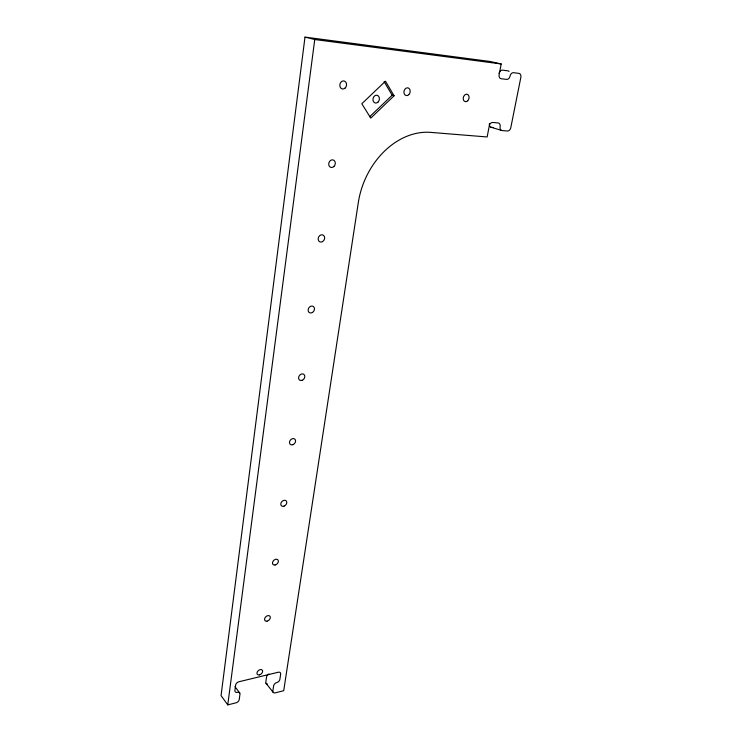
<?xml version="1.0" encoding="UTF-8"?>
<svg xmlns="http://www.w3.org/2000/svg" width="742" height="742" viewBox="0 0 742 742"><rect width="100%" height="100%" fill="white"/><g stroke="black" fill="none" stroke-linecap="round" stroke-linejoin="round"><path stroke-width="1.11" d="M304.999 37.1L221.06 695.588L227.766 704.9L236.039 702.804A3.293 2.189 -40.3 0 0 239.249 699.474L239.954 694.243A3.302 2.207 -40.4 0 0 237.44 692.332A3.302 2.217 -40.5 0 1 234.917 690.412L235.622 685.126A3.311 2.226 -40.5 0 1 238.859 681.777L278.296 672.224A3.209 2.143 -42.3 0 1 280.652 674.153L279.882 679.329A3.209 2.133 -42.2 0 1 276.747 682.584A3.2 2.124 -42.1 0 0 273.622 685.849L272.852 690.987A3.2 2.115 -42 0 0 275.217 692.861L283.713 690.7L358.303 202.612A72.799 56.355 -67.7 0 1 430.675 132.382L487.142 136.964L489.293 125.797A3.673 2.699 -72 0 1 492.707 122.458L498.123 122.949A3.664 2.68 -71.9 0 1 500.117 126.761A3.645 2.653 -71.8 0 0 502.102 130.555L507.435 131.009A3.636 2.634 -71.7 0 0 510.793 127.707L520.847 77.372A3.747 2.69 -74.2 0 0 518.89 73.375L513.501 72.688A3.756 2.708 -74.4 0 0 510.069 76.036A3.775 2.727 -74.5 0 1 506.628 79.385L501.156 78.726A3.784 2.755 -74.6 0 1 499.125 74.682L501.193 63.96L490.174 61.493L304.999 37.1L314.747 39.53L501.193 63.96M227.766 704.9L314.747 39.53M369.72 116.689L392.166 95.217L394.085 95.783L370.759 118.117L361.827 103.732L385.46 81.212L394.085 95.783M493.532 127.531L491.408 127.346A3.608 2.643 -72.1 0 1 489.414 123.589M490.74 127.17L501.434 130.369M265.998 683.234L273.028 692.184M234.973 686.619L239.749 693.028M384.115 81.648L392.166 95.217M267.482 684.013A3.163 2.105 -41.9 0 1 265.822 682.056L266.563 676.945A3.172 2.115 -41.9 0 1 268.947 673.986M499.06 73.449A3.71 2.699 -74.7 0 1 502.455 70.147L507.825 70.824A3.701 2.68 -74.6 0 1 509.068 71.482M408.777 94.679A3.933 3.07 -75.6 0 0 408.471 88.048A3.933 3.07 -75.6 0 0 403.926 92.379A3.933 3.07 -75.6 0 0 408.777 94.679M467.683 100.801A3.793 2.838 -74 0 0 467.553 94.429A3.793 2.838 -74 0 0 463.231 98.612A3.793 2.838 -74 0 0 467.683 100.801M284.13 506.1A3.413 2.56 -46.2 0 0 286.189 500.878A3.413 2.56 -46.2 0 0 281.023 502.928A3.413 2.56 -46.2 0 0 284.13 506.1M322.538 241.604A3.756 3.107 -64.2 0 0 323.447 235.288A3.756 3.107 -64.2 0 0 318.197 238.377A3.756 3.107 -64.2 0 0 322.538 241.604M333.919 166.514A3.905 3.228 -71.1 0 0 333.381 160.012A3.905 3.228 -71.1 0 0 328.715 164.464A3.905 3.228 -71.1 0 0 333.919 166.514M292.867 444.69A3.478 2.699 -49.1 0 0 294.982 439.273A3.478 2.699 -49.1 0 0 289.723 441.221A3.478 2.699 -49.1 0 0 292.867 444.69M259.422 674.877A3.265 2.198 -41.6 0 0 262.427 670.341A3.265 2.198 -41.6 0 0 257.548 671.51A3.265 2.198 -41.6 0 0 259.422 674.877M275.022 565.005A3.358 2.43 -44.2 0 0 278.167 560.247A3.358 2.43 -44.2 0 0 273.112 561.138A3.358 2.43 -44.2 0 0 275.022 565.005M312.438 312.475A3.645 2.968 -57.9 0 0 313.3 306.465A3.645 2.968 -57.9 0 0 308.162 309.6A3.645 2.968 -57.9 0 0 312.438 312.475M345.123 88.066A4.081 3.339 -77.8 0 0 344.603 81.147A4.081 3.339 -77.8 0 0 339.827 85.645A4.081 3.339 -77.8 0 0 345.123 88.066M302.022 380.34A3.552 2.838 -52.9 0 0 304.201 374.719A3.552 2.838 -52.9 0 0 298.84 376.546A3.552 2.838 -52.9 0 0 302.022 380.34M267.046 621.147A3.311 2.309 -42.7 0 0 270.125 616.5A3.311 2.309 -42.7 0 0 265.163 617.529A3.311 2.309 -42.7 0 0 267.046 621.147M377.993 102.127A3.96 3.163 -75.8 0 0 377.585 95.449A3.96 3.163 -75.8 0 0 372.966 99.836A3.96 3.163 -75.8 0 0 377.993 102.127"/></g></svg>
